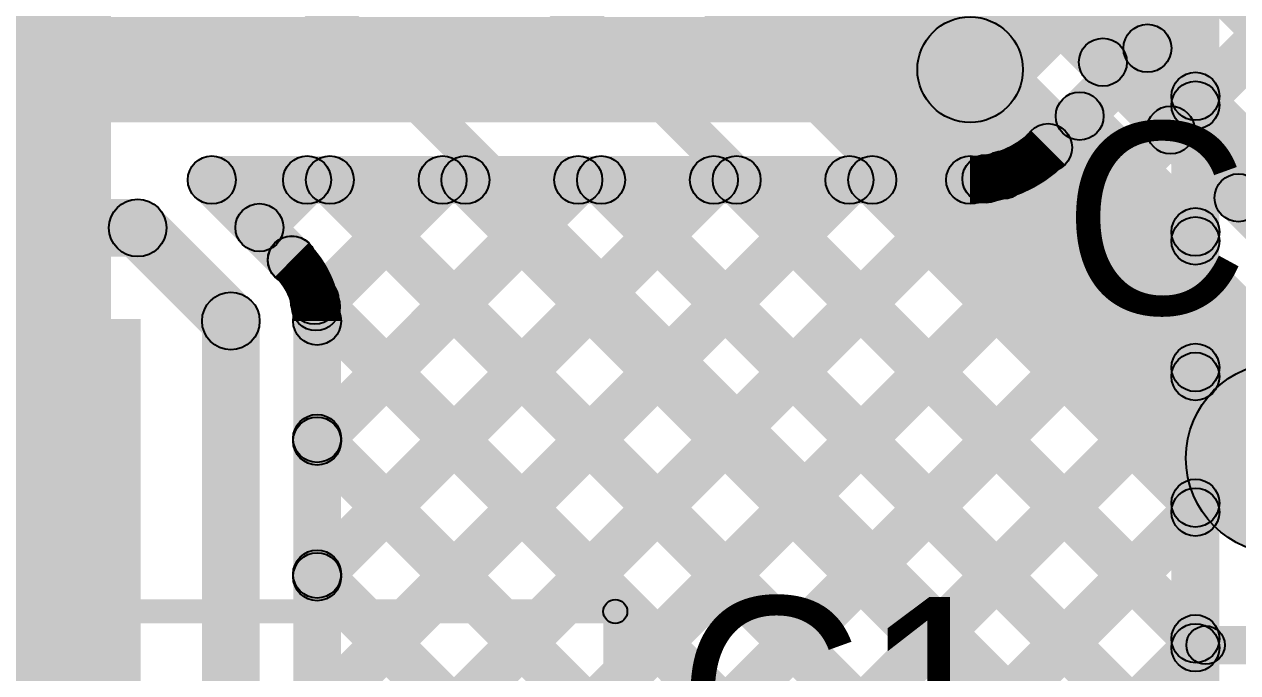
# Model space of a CAD drawing. Header units: millimetres. Extents: x -0.08 to 3.07, y -0.08 to 2.73.
# Drawn here: x 1.4557 to 1.7088, y 1.7392 to 1.8745 of the extents above; entities that cross this region are included whole.
import ezdxf

# ---------------------------------------------------------------- set-up
doc = ezdxf.new("R2010")
doc.units = ezdxf.units.MM
doc.header["$MEASUREMENT"] = 0
for name, color, linetype in [('BottomLayer', 5, 'Continuous'), ('TopLayer', 1, 'Continuous'), ('TopOverlay', 2, 'Continuous'), ('TopPaste', 8, 'Continuous'), ('TopSolder', 216, 'Continuous')]:
    doc.layers.add(name, color=color, linetype=linetype)

# ---------------------------------------------------------------- blocks, each defined once
blk = doc.blocks.new('EEEHB1E6R8R_127')
at = {"layer": 'TopLayer'}
for points in [[(-0.11811, 0.0315), (-0.01969, 0.0315), (-0.01969, -0.0315), (-0.11811, -0.0315)], [(0.01969, 0.0315), (0.11811, 0.0315), (0.11811, -0.0315), (0.01969, -0.0315)]]:
    blk.add_hatch(color=1, dxfattribs=at).paths.add_polyline_path(points)
at = {"layer": 'TopOverlay'}
for points in [[(-0.08623, 0.05423), (-0.08977, 0.05777), (-0.06277, 0.08477), (-0.05923, 0.08123)], [(-0.061, 0.0805), (-0.061, 0.0855), (0.083, 0.0855), (0.083, 0.0805)], [(0.0855, 0.03502), (0.0805, 0.03502), (0.0805, 0.083), (0.0855, 0.083)], [(-0.0855, 0.03509), (-0.0905, 0.03509), (-0.0905, 0.056), (-0.0855, 0.056)], [(-0.0985, 0.03881), (-0.1035, 0.03881), (-0.1035, 0.05143), (-0.0985, 0.05143)], [(-0.10796, 0.0425), (-0.10796, 0.0475), (-0.094, 0.0475), (-0.094, 0.0425)], [(-0.0835, -0.056), (-0.0885, -0.056), (-0.0885, -0.03509), (-0.0835, -0.03509)], [(0.0875, -0.083), (0.0825, -0.083), (0.0825, -0.03502), (0.0875, -0.03502)], [(-0.08777, -0.05777), (-0.08423, -0.05423), (-0.05723, -0.08123), (-0.06077, -0.08477)], [(-0.059, -0.0855), (-0.059, -0.0805), (0.085, -0.0805), (0.085, -0.0855)]]:
    blk.add_hatch(color=2, dxfattribs=at).paths.add_polyline_path(points)
h = blk.add_hatch(color=2, dxfattribs=at)
edge = h.paths.add_edge_path()
edge.add_arc((-0.061, 0.083), 0.0025, 0, 360)
h = blk.add_hatch(color=2, dxfattribs=at)
edge = h.paths.add_edge_path()
edge.add_arc((-0.061, 0.083), 0.0025, 0, 360)
h = blk.add_hatch(color=2, dxfattribs=at)
edge = h.paths.add_edge_path()
edge.add_arc((0.083, 0.083), 0.0025, 0, 360)
h = blk.add_hatch(color=2, dxfattribs=at)
edge = h.paths.add_edge_path()
edge.add_arc((0.083, 0.083), 0.0025, 0, 360)
h = blk.add_hatch(color=2, dxfattribs=at)
edge = h.paths.add_edge_path()
edge.add_arc((-0.088, 0.056), 0.0025, 0, 360)
h = blk.add_hatch(color=2, dxfattribs=at)
edge = h.paths.add_edge_path()
edge.add_arc((-0.088, 0.056), 0.0025, 0, 360)
h = blk.add_hatch(color=2, dxfattribs=at)
edge = h.paths.add_edge_path()
edge.add_arc((-0.101, 0.05143), 0.0025, 0, 360)
h = blk.add_hatch(color=2, dxfattribs=at)
edge = h.paths.add_edge_path()
edge.add_arc((-0.10796, 0.045), 0.0025, 0, 360)
h = blk.add_hatch(color=2, dxfattribs=at)
edge = h.paths.add_edge_path()
edge.add_arc((-0.094, 0.045), 0.0025, 0, 360)
h = blk.add_hatch(color=2, dxfattribs=at)
edge = h.paths.add_edge_path()
edge.add_arc((-0.101, 0.03881), 0.0025, 0, 360)
h = blk.add_hatch(color=2, dxfattribs=at)
edge = h.paths.add_edge_path()
edge.add_arc((-0.088, 0.03509), 0.0025, 0, 360)
h = blk.add_hatch(color=2, dxfattribs=at)
edge = h.paths.add_edge_path()
edge.add_arc((0.083, 0.03502), 0.0025, 0, 360)
h = blk.add_hatch(color=2, dxfattribs=at)
edge = h.paths.add_edge_path()
edge.add_arc((-0.086, -0.03509), 0.0025, 0, 360)
h = blk.add_hatch(color=2, dxfattribs=at)
edge = h.paths.add_edge_path()
edge.add_arc((0.085, -0.03502), 0.0025, 0, 360)
h = blk.add_hatch(color=2, dxfattribs=at)
edge = h.paths.add_edge_path()
edge.add_arc((-0.086, -0.056), 0.0025, 0, 360)
h = blk.add_hatch(color=2, dxfattribs=at)
edge = h.paths.add_edge_path()
edge.add_arc((-0.086, -0.056), 0.0025, 0, 360)
h = blk.add_hatch(color=2, dxfattribs=at)
edge = h.paths.add_edge_path()
edge.add_arc((-0.059, -0.083), 0.0025, 0, 360)
h = blk.add_hatch(color=2, dxfattribs=at)
edge = h.paths.add_edge_path()
edge.add_arc((-0.059, -0.083), 0.0025, 0, 360)
h = blk.add_hatch(color=2, dxfattribs=at)
edge = h.paths.add_edge_path()
edge.add_arc((0.085, -0.083), 0.0025, 0, 360)
h = blk.add_hatch(color=2, dxfattribs=at)
edge = h.paths.add_edge_path()
edge.add_arc((0.085, -0.083), 0.0025, 0, 360)
at = {"layer": 'TopPaste'}
for points in [[(-0.11811, 0.0315), (-0.01969, 0.0315), (-0.01969, -0.0315), (-0.11811, -0.0315)], [(0.01969, 0.0315), (0.11811, 0.0315), (0.11811, -0.0315), (0.01969, -0.0315)]]:
    blk.add_hatch(color=8, dxfattribs=at).paths.add_polyline_path(points)
at = {"layer": 'TopSolder'}
for points in [[(-0.12211, 0.0355), (-0.01569, 0.0355), (-0.01569, -0.0355), (-0.12211, -0.0355)], [(0.01569, 0.0355), (0.12211, 0.0355), (0.12211, -0.0355), (0.01569, -0.0355)]]:
    blk.add_hatch(color=216, dxfattribs=at).paths.add_polyline_path(points)
at = {"layer": 'TopOverlay'}
for centre in [(-0.061, 0.083), (-0.061, 0.083), (0.083, 0.083), (0.083, 0.083), (-0.088, 0.056), (-0.088, 0.056), (-0.101, 0.05143), (-0.10796, 0.045), (-0.094, 0.045), (-0.101, 0.03881), (-0.088, 0.03509), (0.083, 0.03502), (-0.086, -0.03509), (0.085, -0.03502), (-0.086, -0.056), (-0.086, -0.056), (-0.059, -0.083), (-0.059, -0.083), (0.085, -0.083), (0.085, -0.083)]:
    blk.add_circle(centre, 0.0025, dxfattribs=at)

msp = doc.modelspace()

# ---------------------------------------------------------------- hatches: boundary and pattern name
at = {"layer": 'BottomLayer'}
for points in [[(1.34854, 2.20384), (1.35561, 2.21091), (1.74698, 1.81954), (1.73991, 1.81246)], [(1.34854, 2.19164), (1.35561, 2.19871), (1.73479, 1.81954), (1.72772, 1.81246)], [(1.30593, 2.16778), (1.33422, 2.19607), (1.73214, 1.79814), (1.70386, 1.76986)], [(1.68423, 1.86303), (1.67716, 1.8701), (1.85211, 2.04505), (1.85918, 2.03798)], [(1.68423, 1.86303), (1.67716, 1.8701), (1.85211, 2.04505), (1.85918, 2.03798)], [(1.69837, 1.84889), (1.6913, 1.85596), (1.88039, 2.04505), (1.88746, 2.03798)], [(1.71251, 1.83474), (1.70544, 1.84182), (1.90868, 2.04505), (1.91575, 2.03798)], [(1.64507, 1.93559), (1.65214, 1.94266), (1.75754, 1.83727), (1.75046, 1.8302)], [(1.52666, 1.91479), (1.53232, 1.92045), (1.70494, 1.74783), (1.69928, 1.74217)], [(1.49017, 1.90017), (1.49583, 1.90583), (1.66883, 1.73283), (1.66317, 1.72717)], [(1.47381, 1.33419), (1.45181, 1.33419), (1.45181, 1.88936), (1.47381, 1.88936)], [(1.70211, 1.741), (1.70211, 1.749), (2.52556, 1.749), (2.52556, 1.741)]]:
    msp.add_hatch(color=5, dxfattribs=at).paths.add_polyline_path(points)
h = msp.add_hatch(color=5, dxfattribs=at)
edge = h.paths.add_edge_path()
edge.add_arc((1.68069, 1.86656), 0.005, 0, 360)
h = msp.add_hatch(color=5, dxfattribs=at)
edge = h.paths.add_edge_path()
edge.add_arc((1.68069, 1.86656), 0.005, 0, 360)
h = msp.add_hatch(color=5, dxfattribs=at)
edge = h.paths.add_edge_path()
edge.add_arc((1.69483, 1.85242), 0.005, 0, 360)
h = msp.add_hatch(color=5, dxfattribs=at)
edge = h.paths.add_edge_path()
edge.add_arc((1.70898, 1.83828), 0.005, 0, 360)
h = msp.add_hatch(color=5, dxfattribs=at)
edge = h.paths.add_edge_path()
edge.add_arc((1.718, 1.784), 0.02, 0, 360)
h = msp.add_hatch(color=5, dxfattribs=at)
edge = h.paths.add_edge_path()
edge.add_arc((1.718, 1.784), 0.02, 0, 360)
h = msp.add_hatch(color=5, dxfattribs=at)
edge = h.paths.add_edge_path()
edge.add_arc((1.70211, 1.745), 0.004, 0, 360)
h = msp.add_hatch(color=5, dxfattribs=at)
edge = h.paths.add_edge_path()
edge.add_arc((1.70211, 1.745), 0.004, 0, 360)
at = {"layer": 'TopLayer'}
for points in [[(1.66078, 1.85722), (1.64522, 1.87278), (1.68422, 1.91178), (1.69978, 1.89622)], [(1.6728, 1.8452), (1.66573, 1.85227), (1.69646, 1.88301), (1.70354, 1.87594)], [(1.705, 1.734), (1.695, 1.734), (1.695, 1.87947), (1.705, 1.87947)], [(1.404, 1.854), (1.404, 1.876), (1.653, 1.876), (1.653, 1.854)], [(1.68645, 1.86593), (1.69352, 1.873), (1.70354, 1.86298), (1.69646, 1.85591)], [(1.56144, 1.71196), (1.55437, 1.71903), (1.69646, 1.86112), (1.70354, 1.85405)], [(1.67231, 1.85178), (1.67938, 1.85885), (1.70354, 1.8347), (1.69646, 1.82763)], [(1.4913, 1.83846), (1.49838, 1.84554), (1.51505, 1.82886), (1.50798, 1.82179)], [(1.49484, 1.837), (1.49484, 1.847), (1.653, 1.847), (1.653, 1.837)], [(1.50831, 1.82853), (1.50124, 1.8356), (1.51117, 1.84554), (1.51824, 1.83846)], [(1.5201, 1.81203), (1.51302, 1.81911), (1.53945, 1.84554), (1.54653, 1.83846)], [(1.52035, 1.784), (1.51328, 1.79107), (1.56774, 1.84554), (1.57481, 1.83846)], [(1.52035, 1.72743), (1.51328, 1.7345), (1.62431, 1.84554), (1.63138, 1.83846)], [(1.52035, 1.75572), (1.51328, 1.76279), (1.59602, 1.84554), (1.60309, 1.83846)], [(1.51592, 1.83846), (1.52299, 1.84554), (1.66499, 1.70354), (1.65792, 1.69646)], [(1.53316, 1.71196), (1.52609, 1.71903), (1.65284, 1.84578), (1.65991, 1.83871)], [(1.53316, 1.71196), (1.52609, 1.71903), (1.65284, 1.84578), (1.65991, 1.83871)], [(1.54421, 1.83846), (1.55128, 1.84554), (1.69328, 1.70354), (1.68621, 1.69646)], [(1.57249, 1.83846), (1.57956, 1.84554), (1.72156, 1.70354), (1.71449, 1.69646)], [(1.60078, 1.83846), (1.60785, 1.84554), (1.70354, 1.74985), (1.69646, 1.74278)], [(1.62906, 1.83846), (1.63613, 1.84554), (1.70354, 1.77813), (1.69646, 1.77106)], [(1.6563, 1.83951), (1.66338, 1.84658), (1.70354, 1.80642), (1.69646, 1.79935)], [(1.36, 1.826), (1.36, 1.838), (1.47938, 1.838), (1.47938, 1.826)], [(1.47514, 1.82776), (1.48363, 1.83624), (1.50305, 1.81682), (1.49457, 1.80833)], [(1.58973, 1.71196), (1.58266, 1.71903), (1.69646, 1.83284), (1.70354, 1.82577)], [(1.51275, 1.81335), (1.51982, 1.82042), (1.62121, 1.71903), (1.61414, 1.71196)], [(1.292, 1.505), (1.48, 1.505), (1.48, 1.813), (1.292, 1.813)], [(1.50481, 1.71022), (1.49281, 1.71022), (1.49281, 1.81257), (1.50481, 1.81257)], [(1.52181, 1.72581), (1.51181, 1.72581), (1.51181, 1.81257), (1.52181, 1.81257)], [(1.61801, 1.71196), (1.61094, 1.71903), (1.69646, 1.80456), (1.70354, 1.79748)], [(1.51328, 1.78454), (1.52035, 1.79162), (1.59293, 1.71903), (1.58586, 1.71196)], [(1.63265, 1.69831), (1.62557, 1.70538), (1.69646, 1.77627), (1.70354, 1.7692)], [(1.51328, 1.75626), (1.52035, 1.76333), (1.56465, 1.71903), (1.55757, 1.71196)], [(1.65908, 1.69646), (1.65201, 1.70354), (1.69646, 1.74799), (1.70354, 1.74092)]]:
    msp.add_hatch(color=1, dxfattribs=at).paths.add_polyline_path(points)
h = msp.add_hatch(color=1, dxfattribs=at)
edge = h.paths.add_edge_path()
edge.add_arc((1.653, 1.865), 0.011, 0, 360)
h = msp.add_hatch(color=1, dxfattribs=at)
edge = h.paths.add_edge_path()
edge.add_arc((1.653, 1.865), 0.011, 0, 360)
h = msp.add_hatch(color=1, dxfattribs=at)
edge = h.paths.add_edge_path()
edge.add_arc((1.68999, 1.86946), 0.005, 0, 360)
h = msp.add_hatch(color=1, dxfattribs=at)
edge = h.paths.add_edge_path()
edge.add_arc((1.7, 1.85945), 0.005, 0, 360)
h = msp.add_hatch(color=1, dxfattribs=at)
edge = h.paths.add_edge_path()
edge.add_arc((1.67585, 1.85532), 0.005, 0, 360)
h = msp.add_hatch(color=1, dxfattribs=at)
edge = h.paths.add_edge_path()
edge.add_arc((1.7, 1.85759), 0.005, 0, 360)
h = msp.add_hatch(color=1, dxfattribs=at)
edge = h.paths.add_edge_path()
edge.add_arc((1.66926, 1.84874), 0.005, 0, 360)
h = msp.add_hatch(color=1, dxfattribs=at)
edge = h.paths.add_edge_path()
edge.add_arc((1.66926, 1.84874), 0.005, 0, 360)
h = msp.add_hatch(color=1, dxfattribs=at)
edge = h.paths.add_edge_path()
edge.add_arc((1.66926, 1.84874), 0.005, 0, 360)
h = msp.add_hatch(color=1, dxfattribs=at)
edge = h.paths.add_edge_path()
edge.add_arc((1.65984, 1.84304), 0.005, 0, 360)
h = msp.add_hatch(color=1, dxfattribs=at)
edge = h.paths.add_edge_path()
edge.add_arc((1.49484, 1.842), 0.005, 0, 360)
h = msp.add_hatch(color=1, dxfattribs=at)
edge = h.paths.add_edge_path()
edge.add_arc((1.49484, 1.842), 0.005, 0, 360)
h = msp.add_hatch(color=1, dxfattribs=at)
edge = h.paths.add_edge_path()
edge.add_arc((1.51471, 1.842), 0.005, 0, 360)
h = msp.add_hatch(color=1, dxfattribs=at)
edge = h.paths.add_edge_path()
edge.add_arc((1.51946, 1.842), 0.005, 0, 360)
h = msp.add_hatch(color=1, dxfattribs=at)
edge = h.paths.add_edge_path()
edge.add_arc((1.54299, 1.842), 0.005, 0, 360)
h = msp.add_hatch(color=1, dxfattribs=at)
edge = h.paths.add_edge_path()
edge.add_arc((1.54774, 1.842), 0.005, 0, 360)
h = msp.add_hatch(color=1, dxfattribs=at)
edge = h.paths.add_edge_path()
edge.add_arc((1.57127, 1.842), 0.005, 0, 360)
h = msp.add_hatch(color=1, dxfattribs=at)
edge = h.paths.add_edge_path()
edge.add_arc((1.57603, 1.842), 0.005, 0, 360)
h = msp.add_hatch(color=1, dxfattribs=at)
edge = h.paths.add_edge_path()
edge.add_arc((1.59956, 1.842), 0.005, 0, 360)
h = msp.add_hatch(color=1, dxfattribs=at)
edge = h.paths.add_edge_path()
edge.add_arc((1.60431, 1.842), 0.005, 0, 360)
h = msp.add_hatch(color=1, dxfattribs=at)
edge = h.paths.add_edge_path()
edge.add_arc((1.62784, 1.842), 0.005, 0, 360)
h = msp.add_hatch(color=1, dxfattribs=at)
edge = h.paths.add_edge_path()
edge.add_arc((1.6326, 1.842), 0.005, 0, 360)
h = msp.add_hatch(color=1, dxfattribs=at)
edge = h.paths.add_edge_path()
edge.add_arc((1.653, 1.842), 0.005, 0, 360)
h = msp.add_hatch(color=1, dxfattribs=at)
edge = h.paths.add_edge_path()
edge.add_arc((1.653, 1.842), 0.005, 0, 360)
h = msp.add_hatch(color=1, dxfattribs=at)
edge = h.paths.add_edge_path()
edge.add_arc((1.653, 1.842), 0.005, 0, 360)
h = msp.add_hatch(color=1, dxfattribs=at)
edge = h.paths.add_edge_path()
edge.add_arc((1.65638, 1.84225), 0.005, 0, 360)
h = msp.add_hatch(color=1, dxfattribs=at)
edge = h.paths.add_edge_path()
edge.add_arc((1.65638, 1.84225), 0.005, 0, 360)
h = msp.add_hatch(color=1, dxfattribs=at)
edge = h.paths.add_edge_path()
edge.add_arc((1.47938, 1.832), 0.006, 0, 360)
h = msp.add_hatch(color=1, dxfattribs=at)
edge = h.paths.add_edge_path()
edge.add_arc((1.47938, 1.832), 0.006, 0, 360)
h = msp.add_hatch(color=1, dxfattribs=at)
edge = h.paths.add_edge_path()
edge.add_arc((1.50477, 1.83207), 0.005, 0, 360)
h = msp.add_hatch(color=1, dxfattribs=at)
edge = h.paths.add_edge_path()
edge.add_arc((1.7, 1.83116), 0.005, 0, 360)
h = msp.add_hatch(color=1, dxfattribs=at)
edge = h.paths.add_edge_path()
edge.add_arc((1.7, 1.8293), 0.005, 0, 360)
h = msp.add_hatch(color=1, dxfattribs=at)
edge = h.paths.add_edge_path()
edge.add_arc((1.51152, 1.82533), 0.005, 0, 360)
h = msp.add_hatch(color=1, dxfattribs=at)
edge = h.paths.add_edge_path()
edge.add_arc((1.51152, 1.82533), 0.005, 0, 360)
h = msp.add_hatch(color=1, dxfattribs=at)
edge = h.paths.add_edge_path()
edge.add_arc((1.51154, 1.8253), 0.005, 0, 360)
h = msp.add_hatch(color=1, dxfattribs=at)
edge = h.paths.add_edge_path()
edge.add_arc((1.51629, 1.81689), 0.005, 0, 360)
h = msp.add_hatch(color=1, dxfattribs=at)
edge = h.paths.add_edge_path()
edge.add_arc((1.51656, 1.81557), 0.005, 0, 360)
h = msp.add_hatch(color=1, dxfattribs=at)
edge = h.paths.add_edge_path()
edge.add_arc((1.49881, 1.81257), 0.006, 0, 360)
h = msp.add_hatch(color=1, dxfattribs=at)
edge = h.paths.add_edge_path()
edge.add_arc((1.49881, 1.81257), 0.006, 0, 360)
h = msp.add_hatch(color=1, dxfattribs=at)
edge = h.paths.add_edge_path()
edge.add_arc((1.51681, 1.81257), 0.005, 0, 360)
h = msp.add_hatch(color=1, dxfattribs=at)
edge = h.paths.add_edge_path()
edge.add_arc((1.51681, 1.81257), 0.005, 0, 360)
h = msp.add_hatch(color=1, dxfattribs=at)
edge = h.paths.add_edge_path()
edge.add_arc((1.51681, 1.81257), 0.005, 0, 360)
h = msp.add_hatch(color=1, dxfattribs=at)
edge = h.paths.add_edge_path()
edge.add_arc((1.7, 1.80288), 0.005, 0, 360)
h = msp.add_hatch(color=1, dxfattribs=at)
edge = h.paths.add_edge_path()
edge.add_arc((1.7, 1.80102), 0.005, 0, 360)
h = msp.add_hatch(color=1, dxfattribs=at)
edge = h.paths.add_edge_path()
edge.add_arc((1.51681, 1.78808), 0.005, 0, 360)
h = msp.add_hatch(color=1, dxfattribs=at)
edge = h.paths.add_edge_path()
edge.add_arc((1.51681, 1.78754), 0.005, 0, 360)
h = msp.add_hatch(color=1, dxfattribs=at)
edge = h.paths.add_edge_path()
edge.add_arc((1.7, 1.7746), 0.005, 0, 360)
h = msp.add_hatch(color=1, dxfattribs=at)
edge = h.paths.add_edge_path()
edge.add_arc((1.7, 1.77274), 0.005, 0, 360)
h = msp.add_hatch(color=1, dxfattribs=at)
edge = h.paths.add_edge_path()
edge.add_arc((1.51681, 1.7598), 0.005, 0, 360)
h = msp.add_hatch(color=1, dxfattribs=at)
edge = h.paths.add_edge_path()
edge.add_arc((1.51681, 1.75925), 0.005, 0, 360)
h = msp.add_hatch(color=1, dxfattribs=at)
edge = h.paths.add_edge_path()
edge.add_arc((1.7, 1.74631), 0.005, 0, 360)
h = msp.add_hatch(color=1, dxfattribs=at)
edge = h.paths.add_edge_path()
edge.add_arc((1.7, 1.74445), 0.005, 0, 360)

# ---------------------------------------------------------------- linework, layer by layer
at = {"layer": 'BottomLayer'}
for centre, radius in [((1.68069, 1.86656), 0.005), ((1.68069, 1.86656), 0.005), ((1.69483, 1.85242), 0.005), ((1.70898, 1.83828), 0.005), ((1.718, 1.784), 0.02), ((1.718, 1.784), 0.02), ((1.70211, 1.745), 0.004), ((1.70211, 1.745), 0.004)]:
    msp.add_circle(centre, radius, dxfattribs=at)
at = {"layer": 'TopLayer', "const_width": 0.01}
for points in [[(1.66926, 1.84874, -0.198912), (1.653, 1.842)], [(1.66926, 1.84874, -0.198912), (1.653, 1.842)], [(1.51152, 1.82533, -0.199396), (1.51681, 1.81257)], [(1.51154, 1.8253, -0.198912), (1.51681, 1.81257)]]:
    msp.add_lwpolyline(points, format="xyb", dxfattribs=at)
at = {"layer": 'TopLayer'}
for centre, radius in [((1.653, 1.865), 0.011), ((1.653, 1.865), 0.011), ((1.68999, 1.86946), 0.005), ((1.7, 1.85945), 0.005), ((1.67585, 1.85532), 0.005), ((1.7, 1.85759), 0.005), ((1.66926, 1.84874), 0.005), ((1.66926, 1.84874), 0.005), ((1.66926, 1.84874), 0.005), ((1.65984, 1.84304), 0.005), ((1.49484, 1.842), 0.005), ((1.49484, 1.842), 0.005), ((1.51471, 1.842), 0.005), ((1.51946, 1.842), 0.005), ((1.54299, 1.842), 0.005), ((1.54774, 1.842), 0.005), ((1.57127, 1.842), 0.005), ((1.57603, 1.842), 0.005), ((1.59956, 1.842), 0.005), ((1.60431, 1.842), 0.005), ((1.62784, 1.842), 0.005), ((1.6326, 1.842), 0.005), ((1.653, 1.842), 0.005), ((1.653, 1.842), 0.005), ((1.653, 1.842), 0.005), ((1.65638, 1.84225), 0.005), ((1.65638, 1.84225), 0.005), ((1.47938, 1.832), 0.006), ((1.47938, 1.832), 0.006), ((1.50477, 1.83207), 0.005), ((1.7, 1.83116), 0.005), ((1.7, 1.8293), 0.005), ((1.51152, 1.82533), 0.005), ((1.51152, 1.82533), 0.005), ((1.51154, 1.8253), 0.005), ((1.51629, 1.81689), 0.005), ((1.51656, 1.81557), 0.005), ((1.49881, 1.81257), 0.006), ((1.49881, 1.81257), 0.006), ((1.51681, 1.81257), 0.005), ((1.51681, 1.81257), 0.005), ((1.51681, 1.81257), 0.005), ((1.7, 1.80288), 0.005), ((1.7, 1.80102), 0.005), ((1.51681, 1.78808), 0.005), ((1.51681, 1.78754), 0.005), ((1.7, 1.7746), 0.005), ((1.7, 1.77274), 0.005), ((1.51681, 1.7598), 0.005), ((1.51681, 1.75925), 0.005), ((1.7, 1.74631), 0.005), ((1.7, 1.74445), 0.005)]:
    msp.add_circle(centre, radius, dxfattribs=at)

# ---------------------------------------------------------------- block references
at = {"rotation": 360}
msp.add_blockref('EEEHB1E6R8R_127', (1.496, 1.669), dxfattribs=at)

# ---------------------------------------------------------------- texts
at = {"layer": 'TopOverlay'}
for s, p in [('C26', (1.67238, 1.81401)), ('C1', (1.592, 1.715))]:
    msp.add_text(s, height=0.04, dxfattribs=at).set_placement(p)

doc.saveas('drawing.dxf')
